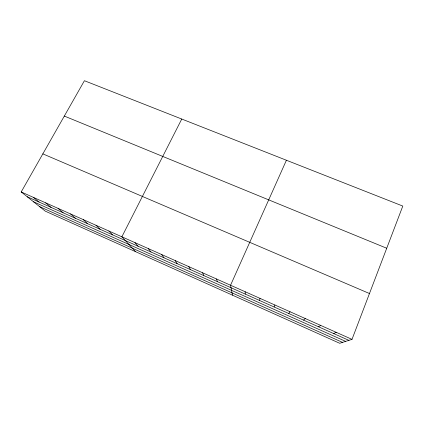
<?xml version="1.0" encoding="UTF-8"?>
<svg xmlns="http://www.w3.org/2000/svg" width="424" height="424" viewBox="0 0 424 424"><rect width="100%" height="100%" fill="white"/><g stroke="black" fill="none" stroke-linecap="round" stroke-linejoin="round"><path stroke-width="0.64" d="M259.615 300.499L259.97 298.353M352.005 339.364L402.8 206.069L84.418 80.714L21.2 191.95L45.246 211.131L339.698 343.286L352.005 339.364L21.2 191.95M274.121 306.976L274.911 305.01M286.412 160.246L230.555 285.241L232.5 295.173M181.753 119.038L121.863 236.804L135.675 251.718M288.771 313.516L290.005 311.735M303.568 320.12L305.264 318.535M318.525 326.798L320.676 325.404M333.63 333.54L336.259 332.347M64.321 116.075L386.73 248.247M42.84 153.87L369.474 293.53M27.221 196.752L348.894 340.355M33.512 201.771L345.666 341.384M39.633 206.652L342.544 342.38M33.374 197.377L39.093 202.052M45.66 202.852L51.076 207.405M58.062 208.38L63.171 212.8M70.58 213.956L75.377 218.249M83.221 219.59L87.689 223.745M95.978 225.271L100.122 229.294M108.857 231.011L112.667 234.896M134.991 242.655L138.107 246.254M148.246 248.565L151.013 252.015M161.629 254.527L164.035 257.829M175.144 260.553L177.184 263.696M188.791 266.632L190.456 269.622M202.577 272.775L203.854 275.605M216.494 278.976L217.385 281.647M245.189 291.765L245.258 294.092"/></g></svg>
